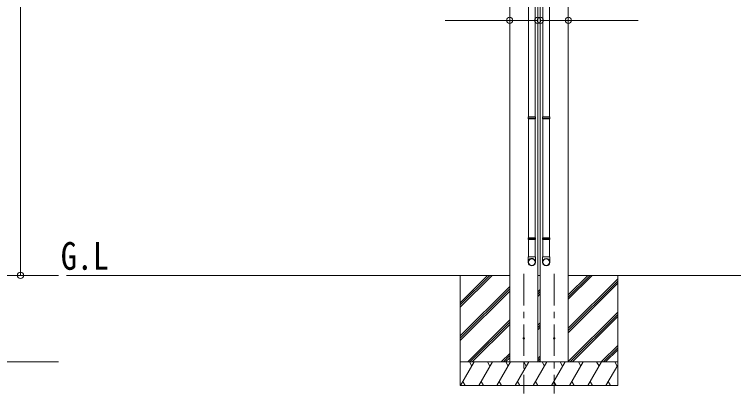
# Model space of a CAD drawing. Units: millimetres at full size, sheet at 1:40. Extents: x -11243 to 11243, y -7760 to 7760.
# Drawn here: x -8406 to -3835, y -5167 to -2801 of the extents above; entities that cross this region are included whole.
import ezdxf
from ezdxf.enums import TextEntityAlignment as Align

# ---------------------------------------------------------------- set-up
doc = ezdxf.new("R2010")
doc.units = ezdxf.units.MM
doc.header["$LTSCALE"] = 40
doc.header["$PDMODE"] = 32
doc.header["$PDSIZE"] = 40
doc.linetypes.add('CHAIN1', pattern=[8, 5, -1, 1, -1])
for name, color, linetype, lineweight in [('0-0_0', 7, 'Continuous', 9), ('0-1_本体', 5, 'CHAIN1', 9), ('0-3_ELV2', 4, 'Continuous', 9), ('0-6_OTH_LINE', 6, 'Continuous', 9), ('0-9_OUTLINE', 7, 'Continuous', 9)]:
    doc.layers.add(name, color=color, linetype=linetype, lineweight=lineweight)
doc.layers.add('0-7_SHAPE', color=7, linetype='Continuous')
doc.styles.add('ＭＳ ゴシック', font='')
doc.styles.get('ＭＳ ゴシック').set_extended_font_data('MS Gothic')

msp = doc.modelspace()

# ---------------------------------------------------------------- linework, layer by layer
at = {"layer": '0-0_0'}
for p, q in [((-5257.82, -4459.76), (-8075.28, -4459.76)), ((-5571.82, -4633.47), (-5398.11, -4459.76)), ((-5571.82, -4647.62), (-5383.97, -4459.76)), ((-5571.82, -4661.76), (-5369.83, -4459.76)), ((-5079.82, -4459.76), (-5063.82, -4459.76)), ((-4885.82, -4459.76), (-2068.37, -4459.76)), ((-4885.82, -4583.57), (-4761.87, -4459.76)), ((-4885.82, -4597.72), (-4747.71, -4459.76)), ((-4885.82, -4611.86), (-4733.56, -4459.76)), ((-4571.82, -4459.76), (-4571.82, -5159.76)), ((-4885.82, -4795.51), (-4571.82, -4481.51)), ((-4885.82, -4809.65), (-4571.82, -4495.65)), ((-4885.82, -4823.79), (-4571.82, -4509.79)), ((-5571.82, -4844.86), (-5257.82, -4530.86)), ((-5571.82, -4859), (-5257.82, -4545)), ((-5571.82, -4873.14), (-5257.82, -4559.14)), ((-5079.82, -4564.99), (-5063.82, -4548.99)), ((-5079.82, -4579.13), (-5063.82, -4563.13)), ((-5079.82, -4593.28), (-5063.82, -4577.28)), ((-4885.82, -5007.26), (-4571.82, -4693.27)), ((-4874.18, -5009.76), (-4571.82, -4707.41)), ((-5524.6, -5009.76), (-5257.82, -4742.99)), ((-4860.04, -5009.76), (-4571.82, -4721.55)), ((-5510.46, -5009.76), (-5257.82, -4757.13)), ((-5496.31, -5009.76), (-5257.82, -4771.27)), ((-5079.82, -4777.12), (-5063.82, -4761.12)), ((-5079.82, -4791.26), (-5063.82, -4775.27)), ((-5079.82, -4805.41), (-5063.82, -4789.41)), ((-4676.56, -5009.76), (-4571.82, -4905.02)), ((-4662.42, -5009.76), (-4571.82, -4919.17)), ((-4648.28, -5009.76), (-4571.82, -4933.31)), ((-5312.47, -5009.76), (-5257.82, -4955.12)), ((-5298.32, -5009.76), (-5257.82, -4969.26)), ((-5079.82, -4989.25), (-5063.82, -4973.25)), ((-4571.82, -5009.76), (-5571.82, -5009.76)), ((-5570.44, -5159.76), (-5483.84, -5009.76)), ((-5498.84, -5035.74), (-5513.84, -5009.76)), ((-5454.97, -5159.76), (-5368.36, -5009.76)), ((-5383.37, -5035.74), (-5398.37, -5009.76)), ((-5339.5, -5159.76), (-5252.9, -5009.76)), ((-5284.18, -5009.76), (-5257.82, -4983.41)), ((-5267.9, -5035.74), (-5282.9, -5009.76)), ((-5224.03, -5159.76), (-5137.42, -5009.76)), ((-5152.43, -5035.74), (-5167.43, -5009.76)), ((-5108.56, -5159.76), (-5021.96, -5009.76)), ((-5079.82, -5003.4), (-5063.82, -4987.4)), ((-5072.05, -5009.76), (-5063.82, -5001.54)), ((-5036.96, -5035.75), (-5051.96, -5009.76)), ((-4993.09, -5159.76), (-4906.49, -5009.76)), ((-4921.49, -5035.74), (-4936.49, -5009.76)), ((-4877.62, -5159.76), (-4791.01, -5009.76)), ((-4806.02, -5035.74), (-4821.02, -5009.76)), ((-4762.15, -5159.76), (-4675.54, -5009.76)), ((-4690.55, -5035.74), (-4705.55, -5009.76)), ((-4575.07, -5035.74), (-4590.08, -5009.76)), ((-4646.68, -5159.76), (-4571.82, -5030.11)), ((-5555.44, -5133.78), (-5540.44, -5159.76)), ((-5439.97, -5133.78), (-5424.97, -5159.76)), ((-5324.5, -5133.78), (-5309.5, -5159.76)), ((-5209.03, -5133.78), (-5194.03, -5159.76)), ((-5093.56, -5133.78), (-5078.56, -5159.76)), ((-4978.09, -5133.78), (-4963.09, -5159.76)), ((-4862.62, -5133.78), (-4847.62, -5159.76)), ((-4747.15, -5133.78), (-4732.15, -5159.76)), ((-4631.68, -5133.78), (-4616.68, -5159.76))]:
    msp.add_line(p, q, dxfattribs=at)
msp.add_lwpolyline([(-5571.82, -4459.76), (-5571.82, -5159.76), (-4571.82, -5159.76)], dxfattribs=at)
at = {"layer": '0-1_本体'}
for p, q in [((-5168.82, -4450.77), (-5168.82, -5209.98)), ((-4974.82, -4450.77), (-4974.82, -5209.98))]:
    msp.add_line(p, q, dxfattribs=at)
at = {"layer": '0-3_ELV2'}
for p, q in [((-5257.82, -5009.76), (-5257.82, -2130.76)), ((-4885.82, -5009.76), (-4885.82, -2130.76)), ((-5079.82, -5009.76), (-5079.82, -2151.42)), ((-5063.82, -5009.76), (-5063.82, -2151.42))]:
    msp.add_line(p, q, dxfattribs=at)
for centre in [(-5168.82, -4859.76), (-4974.82, -4859.76)]:
    msp.add_circle(centre, 4.5, dxfattribs=at)
at = {"layer": '0-6_OTH_LINE'}
for p, q in [((-8366.67, -4459.76), (-8366.67, -2259.76)), ((-5257.82, -2839.31), (-5079.82, -2839.31)), ((-4885.82, -2839.31), (-5063.82, -2839.31)), ((-8815.67, -4459.76), (-8125.28, -4459.76)), ((-8366.67, -4459.76), (-8125.28, -4459.76)), ((-8815.67, -5009.76), (-8125.28, -5009.76))]:
    msp.add_line(p, q, dxfattribs=at)
at = {"layer": '0-6_OTH_LINE', "lineweight": 18}
for p, q in [((-5257.82, -2839.31), (-5667.84, -2839.31)), ((-4885.82, -2839.31), (-4441.57, -2839.31))]:
    msp.add_line(p, q, dxfattribs=at)
at = {"layer": '0-6_OTH_LINE'}
for p in [(-5257.82, -2839.31), (-5079.82, -2839.31), (-5063.82, -2839.31), (-4885.82, -2839.31), (-8366.67, -4459.76)]:
    msp.add_point(p, dxfattribs=at)
at = {"layer": '0-9_OUTLINE'}
for p, q in [((-5138.98, -2435.83), (-5138.98, -3452.52)), ((-5096.98, -2435.83), (-5096.98, -3452.52)), ((-5046.67, -2435.83), (-5046.67, -3452.52)), ((-5004.67, -2435.83), (-5004.67, -3452.52)), ((-5140.98, -3454.52), (-5139.98, -3452.52)), ((-5140.98, -3454.52), (-5094.98, -3454.52)), ((-5140.98, -3454.52), (-5140.98, -3462.52)), ((-5140.98, -3462.52), (-5094.98, -3462.52)), ((-5140.98, -3462.52), (-5139.98, -3464.52)), ((-5139.98, -3452.52), (-5095.98, -3452.52)), ((-5139.98, -3464.52), (-5095.98, -3464.52)), ((-5138.98, -3464.52), (-5138.98, -4220.2)), ((-5096.98, -3464.52), (-5096.98, -4220.2)), ((-5094.98, -3454.52), (-5095.98, -3452.52)), ((-5048.67, -3454.52), (-5047.67, -3452.52)), ((-5002.67, -3454.52), (-5048.67, -3454.52)), ((-5002.67, -3462.52), (-5048.67, -3462.52)), ((-5003.67, -3452.52), (-5047.67, -3452.52)), ((-5003.67, -3464.52), (-5047.67, -3464.52)), ((-5046.67, -3464.52), (-5046.67, -4220.2)), ((-5004.67, -3464.52), (-5004.67, -4220.2)), ((-5002.67, -3454.52), (-5003.67, -3452.52)), ((-5002.67, -3462.52), (-5003.67, -3464.52)), ((-5002.67, -3454.52), (-5002.67, -3462.52)), ((-5140.98, -4222.2), (-5139.98, -4220.2)), ((-5140.98, -4222.2), (-5094.98, -4222.2)), ((-5140.98, -4222.2), (-5140.98, -4230.2)), ((-5140.98, -4230.2), (-5094.98, -4230.2)), ((-5140.98, -4230.2), (-5139.98, -4232.2)), ((-5139.98, -4220.2), (-5095.98, -4220.2)), ((-5139.98, -4232.2), (-5095.98, -4232.2)), ((-5138.98, -4232.2), (-5138.98, -4342.21)), ((-5096.98, -4232.2), (-5096.98, -4342.21)), ((-5094.98, -4222.2), (-5095.98, -4220.2)), ((-5048.67, -4222.2), (-5047.67, -4220.2)), ((-5002.67, -4222.2), (-5048.67, -4222.2)), ((-5002.67, -4230.2), (-5048.67, -4230.2)), ((-5003.67, -4220.2), (-5047.67, -4220.2)), ((-5003.67, -4232.2), (-5047.67, -4232.2)), ((-5046.67, -4232.2), (-5046.67, -4342.21)), ((-5004.67, -4232.2), (-5004.67, -4342.21)), ((-5002.67, -4222.2), (-5003.67, -4220.2)), ((-5002.67, -4230.2), (-5003.67, -4232.2)), ((-5002.67, -4222.2), (-5002.67, -4230.2)), ((-5140.98, -4376.35), (-5140.98, -4342.21)), ((-5140.98, -4342.21), (-5094.98, -4342.21)), ((-5094.98, -4376.35), (-5094.98, -4342.21)), ((-5048.67, -4376.35), (-5048.67, -4342.21)), ((-5002.67, -4342.21), (-5048.67, -4342.21)), ((-5002.67, -4376.35), (-5002.67, -4342.21))]:
    msp.add_line(p, q, dxfattribs=at)
for points in [[(-5094.98, -3454.52), (-5094.98, -3462.52), (-5095.98, -3464.52)], [(-5048.67, -3454.52), (-5048.67, -3462.52), (-5047.67, -3464.52)], [(-5094.98, -4222.2), (-5094.98, -4230.2), (-5095.98, -4232.2)], [(-5048.67, -4222.2), (-5048.67, -4230.2), (-5047.67, -4232.2)]]:
    msp.add_lwpolyline(points, dxfattribs=at)
for centre, major_axis, ratio, start_param, end_param in [((-5117.98, -4374.6), (23, 0), 0.996195, 6.2831853, 9.424778), ((-5117.98, -4376.35), (23, 0), 0.996195, 6.2831853, 9.424778), ((-5117.98, -4376.35), (0, -23.43), 0.981806, 4.712389, 7.8539816), ((-5025.67, -4374.6), (-23, 0), 0.996195, 3.1415927, 6.2831853), ((-5025.67, -4376.35), (-23, 0), 0.996195, 3.1415927, 6.2831853), ((-5025.67, -4376.35), (0, -23.43), 0.981806, 4.712389, 7.8539816)]:
    msp.add_ellipse(centre, major_axis=major_axis, ratio=ratio, start_param=start_param, end_param=end_param, dxfattribs=at)
for centre, major_axis in [((-5117.98, -4376.35), (-21, 0)), ((-5025.67, -4376.35), (21, 0))]:
    msp.add_ellipse(centre, major_axis=major_axis, ratio=0.996195, dxfattribs=at)

# ---------------------------------------------------------------- texts
at = {"layer": '0-7_SHAPE', "style": 'ＭＳ ゴシック', "width": 0.85}
msp.add_text('G.L', height=176, dxfattribs=at).set_placement((-8110.81, -4476.96), align=Align.BOTTOM_LEFT)

doc.saveas('drawing.dxf')
